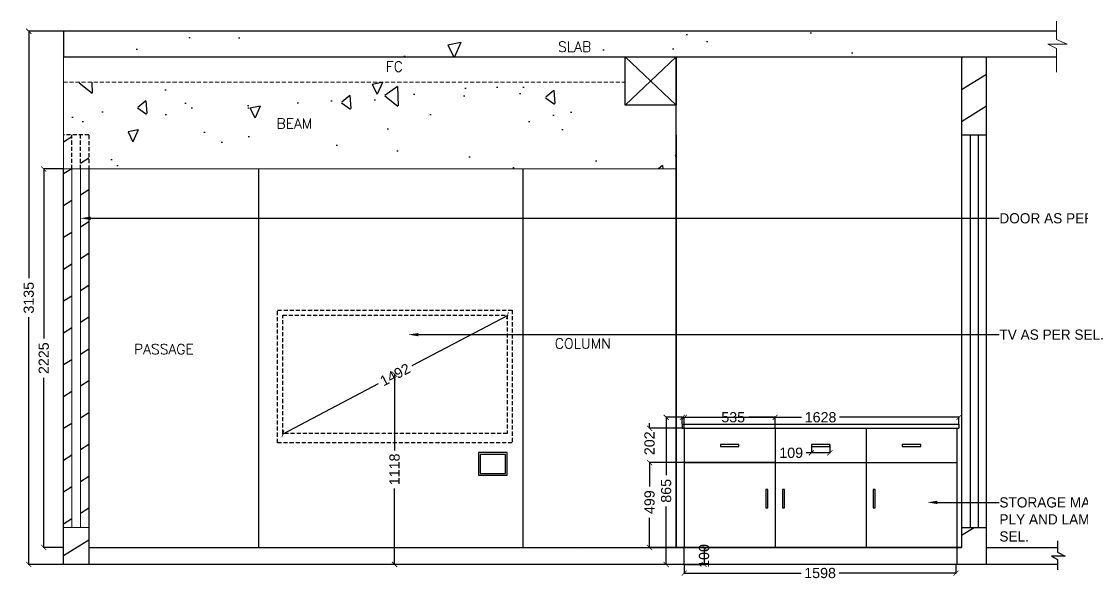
# Model space of a CAD drawing. Header units: millimetres. Extents: x 1464389 to 1998638, y -29162 to 256806.
# Drawn here: x 1545398 to 1551638, y 44094 to 47378 of the extents above; entities that cross this region are included whole.
import ezdxf
from ezdxf import colors
from ezdxf.entities.mleader import LeaderData, LeaderLine
from ezdxf.math import Vec2, Vec3

# ---------------------------------------------------------------- set-up
doc = ezdxf.new("R2010")
doc.units = ezdxf.units.MM
doc.header["$LTSCALE"] = 15
doc.header["$PDMODE"] = 35
doc.linetypes.add('HIDDEN', pattern=[9.525, 6.35, -3.175])
doc.layers.get('0').update_dxf_attribs({"lineweight": 5})
for name, color, linetype in [('A-TEXT', 4, 'Continuous'), ('Layer 1', 7, 'Continuous'), ('NEW WALL', 5, 'Continuous'), ('S-strc2-2', 2, 'Continuous')]:
    doc.layers.add(name, color=color, linetype=linetype)
for name, color, linetype, lineweight in [('dimension', 1, 'Continuous', 25), ('extend', 241, 'Continuous', 5), ('false ceiling', 124, 'Continuous', 9), ('Hatch', 252, 'Continuous', 15), ('Layer1', 7, 'Continuous', 5), ('LS_DR_Door', 34, 'Continuous', 5), ('LS_DR_TEXT', 7, 'Continuous', 13)]:
    doc.layers.add(name, color=color, linetype=linetype, lineweight=lineweight)
doc.layers.add('Furnitures', color=7, linetype='Continuous', lineweight=25, true_color=0x753b00)
doc.layers.add('TEXTS', color=7, linetype='Continuous', true_color=0x636466)
doc.styles.add('ARIAL', font='arial.ttf')
doc.styles.add('ROMANS', font='romans.shx')
doc.dimstyles.new('SC-25', dxfattribs={"dimtxt": 60, "dimasz": 30, "dimexe": 0, "dimexo": 0, "dimgap": 25, "dimtad": 0, "dimdec": 0, "dimzin": 0, "dimdsep": 46, "dimtxsty": 'ARIAL', "dimblk": 'ARCHTICK', "dimcen": 0.09, "dimdle": 3, "dimclrd": 251, "dimclre": 251, "dimclrt": 1, "dimadec": 0, "dimazin": 0, "dimtfac": 1, "dimtdec": 0, "dimtofl": 0, "dimtmove": 0, "dimatfit": 2, "dimfxl": 100, "dimtolj": 1, "dimtzin": 0, "dimarcsym": 0})

# ---------------------------------------------------------------- blocks, each defined once
blk = doc.blocks.new('_ArchTick')
at = {"color": 0, "linetype": 'ByBlock', "const_width": 0.15}
blk.add_lwpolyline([(-0.5, -0.5), (0.5, 0.5)], dxfattribs=at)
blk = doc.blocks.new('*D2370')
at = {"layer": 'Defpoints', "color": 0, "ltscale": 0.25, "transparency": 16777216}
for p in [(1549287, 45008), (1550914.6, 45049), (1550914.6, 45008)]:
    blk.add_point(p, dxfattribs=at)
at = {"layer": 'Layer 1', "color": 251, "lineweight": -2, "ltscale": 0.25, "transparency": 16777216}
for p, q in [((1549284, 45049), (1549989, 45049)), ((1549287, 45008), (1549287, 45049)), ((1550917.6, 45049), (1550212.6, 45049)), ((1550914.6, 45008), (1550914.6, 45049))]:
    blk.add_line(p, q, dxfattribs=at)
at = {"layer": 'Layer 1', "color": 251, "lineweight": -2, "ltscale": 0.25, "transparency": 16777216, "xscale": 30, "yscale": 30, "zscale": 30, "rotation": 180}
blk.add_blockref('_ArchTick', (1549287, 45049), dxfattribs=at)
at = {"layer": 'Layer 1', "color": 251, "lineweight": -2, "ltscale": 0.25, "transparency": 16777216, "xscale": 30, "yscale": 30, "zscale": 30}
blk.add_blockref('_ArchTick', (1550914.6, 45049), dxfattribs=at)
at = {"layer": 'Layer 1', "color": 1, "ltscale": 0.25, "transparency": 16777216, "insert": (1550100.8, 45049), "char_height": 60, "attachment_point": 5, "style": 'ARIAL'}
blk.add_mtext('\\A1;1628', dxfattribs=at)
blk = doc.blocks.new('*D1659')
at = {"layer": 'Defpoints', "color": 0, "ltscale": 0.25, "transparency": 16777216}
for p in [(1549833.5, 45049), (1549298.9, 44984.2), (1549833.5, 44984.2)]:
    blk.add_point(p, dxfattribs=at)
at = {"layer": 'Layer 1', "color": 251, "lineweight": -2, "ltscale": 0.25, "transparency": 16777216}
for p, q in [((1549295.9, 45049), (1549495.2, 45049)), ((1549298.9, 44984.2), (1549298.9, 45049)), ((1549836.5, 45049), (1549678.2, 45049)), ((1549833.5, 44984.2), (1549833.5, 45049))]:
    blk.add_line(p, q, dxfattribs=at)
at = {"layer": 'Layer 1', "color": 251, "lineweight": -2, "ltscale": 0.25, "transparency": 16777216, "xscale": 30, "yscale": 30, "zscale": 30, "rotation": 180}
blk.add_blockref('_ArchTick', (1549298.9, 45049), dxfattribs=at)
at = {"layer": 'Layer 1', "color": 251, "lineweight": -2, "ltscale": 0.25, "transparency": 16777216, "xscale": 30, "yscale": 30, "zscale": 30}
blk.add_blockref('_ArchTick', (1549833.5, 45049), dxfattribs=at)
at = {"layer": 'Layer 1', "color": 1, "ltscale": 0.25, "transparency": 16777216, "insert": (1549586.7, 45049), "char_height": 60, "attachment_point": 5, "style": 'ARIAL'}
blk.add_mtext('\\A1;535', dxfattribs=at)
blk = doc.blocks.new('*D2371')
at = {"layer": 'Defpoints', "color": 0, "ltscale": 0.25, "transparency": 16777216}
for p in [(1549833.5, 44782.3), (1549094.7, 44283.3), (1549833.5, 44283.3)]:
    blk.add_point(p, dxfattribs=at)
at = {"layer": 'Layer 1', "color": 251, "lineweight": -2, "ltscale": 0.25, "transparency": 16777216}
for p, q in [((1549094.7, 44785.3), (1549094.7, 44642.5)), ((1549833.5, 44782.3), (1549094.7, 44782.3)), ((1549094.7, 44280.3), (1549094.7, 44457.4)), ((1549833.5, 44283.3), (1549094.7, 44283.3))]:
    blk.add_line(p, q, dxfattribs=at)
at = {"layer": 'Layer 1', "color": 251, "lineweight": -2, "ltscale": 0.25, "transparency": 16777216, "xscale": 30, "yscale": 30, "zscale": 30}
for p, rotation in [((1549094.7, 44782.3), 90), ((1549094.7, 44283.3), 270)]:
    blk.add_blockref('_ArchTick', p, dxfattribs=dict(at, rotation=rotation))
at = {"layer": 'Layer 1', "color": 1, "ltscale": 0.25, "transparency": 16777216, "insert": (1549094.7, 44549.9), "char_height": 60, "attachment_point": 5, "rotation": 90, "style": 'ARIAL'}
blk.add_mtext('\\A1;499', dxfattribs=at)
blk = doc.blocks.new('*D1660')
at = {"layer": 'Defpoints', "color": 0, "ltscale": 0.25, "transparency": 16777216}
for p in [(1549298.9, 44984.2), (1549094.7, 44782.3), (1549298.9, 44782.3)]:
    blk.add_point(p, dxfattribs=at)
at = {"layer": 'Layer 1', "color": 251, "lineweight": -2, "ltscale": 0.25, "transparency": 16777216}
for p, q in [((1549094.7, 44984.2), (1549094.7, 45014.2)), ((1549298.9, 44984.2), (1549094.7, 44984.2)), ((1549298.9, 44782.3), (1549094.7, 44782.3)), ((1549094.7, 44782.3), (1549094.7, 44752.3))]:
    blk.add_line(p, q, dxfattribs=at)
at = {"layer": 'Layer 1', "color": 251, "lineweight": -2, "ltscale": 0.25, "transparency": 16777216, "xscale": 30, "yscale": 30, "zscale": 30}
for p, rotation in [((1549094.7, 44984.2), 270), ((1549094.7, 44782.3), 90)]:
    blk.add_blockref('_ArchTick', p, dxfattribs=dict(at, rotation=rotation))
at = {"layer": 'Layer 1', "color": 1, "ltscale": 0.25, "transparency": 16777216, "insert": (1549094.7, 44896.3), "char_height": 60, "attachment_point": 5, "rotation": 90, "style": 'ARIAL'}
blk.add_mtext('\\A1;202', dxfattribs=at)
blk = doc.blocks.new('*D2372')
at = {"layer": 'Defpoints', "color": 0, "ltscale": 0.25, "transparency": 16777216}
for p in [(1549287, 45049), (1549192.3, 44183.9), (1549298.9, 44183.9)]:
    blk.add_point(p, dxfattribs=at)
at = {"layer": 'Layer 1', "color": 251, "lineweight": -2, "ltscale": 0.25, "transparency": 16777216}
for p, q in [((1549192.3, 45052), (1549192.3, 44708)), ((1549287, 45049), (1549192.3, 45049)), ((1549192.3, 44180.9), (1549192.3, 44524.9)), ((1549298.9, 44183.9), (1549192.3, 44183.9))]:
    blk.add_line(p, q, dxfattribs=at)
at = {"layer": 'Layer 1', "color": 251, "lineweight": -2, "ltscale": 0.25, "transparency": 16777216, "xscale": 30, "yscale": 30, "zscale": 30}
for p, rotation in [((1549192.3, 45049), 90), ((1549192.3, 44183.9), 270)]:
    blk.add_blockref('_ArchTick', p, dxfattribs=dict(at, rotation=rotation))
at = {"layer": 'Layer 1', "color": 1, "ltscale": 0.25, "transparency": 16777216, "insert": (1549192.3, 44616.5), "char_height": 60, "attachment_point": 5, "rotation": 90, "style": 'ARIAL'}
blk.add_mtext('\\A1;865', dxfattribs=at)
blk = doc.blocks.new('*D2373')
at = {"layer": 'Defpoints', "color": 0, "ltscale": 0.25, "transparency": 16777216}
for p in [(1549298.9, 44183.9), (1550897.1, 44183.9), (1550897.1, 44133)]:
    blk.add_point(p, dxfattribs=at)
at = {"layer": 'Layer 1', "color": 251, "lineweight": -2, "ltscale": 0.25, "transparency": 16777216}
for p, q in [((1549298.9, 44183.9), (1549298.9, 44133)), ((1550897.1, 44183.9), (1550897.1, 44133)), ((1549295.9, 44133), (1549986.2, 44133)), ((1550900.1, 44133), (1550209.8, 44133))]:
    blk.add_line(p, q, dxfattribs=at)
at = {"layer": 'Layer 1', "color": 251, "lineweight": -2, "ltscale": 0.25, "transparency": 16777216, "xscale": 30, "yscale": 30, "zscale": 30, "rotation": 180}
blk.add_blockref('_ArchTick', (1549298.9, 44133), dxfattribs=at)
at = {"layer": 'Layer 1', "color": 251, "lineweight": -2, "ltscale": 0.25, "transparency": 16777216, "xscale": 30, "yscale": 30, "zscale": 30}
blk.add_blockref('_ArchTick', (1550897.1, 44133), dxfattribs=at)
at = {"layer": 'Layer 1', "color": 1, "ltscale": 0.25, "transparency": 16777216, "insert": (1550098, 44133), "char_height": 60, "attachment_point": 5, "style": 'ARIAL'}
blk.add_mtext('\\A1;1598', dxfattribs=at)
blk = doc.blocks.new('*D2374')
at = {"layer": 'Defpoints', "color": 0, "ltscale": 0.25, "transparency": 16777216}
for p in [(1549298.9, 44283.3), (1549298.9, 44183.9), (1549415.5, 44183.9)]:
    blk.add_point(p, dxfattribs=at)
at = {"layer": 'Layer 1', "color": 251, "lineweight": -2, "ltscale": 0.25, "transparency": 16777216}
for p, q in [((1549298.9, 44283.3), (1549415.5, 44283.3)), ((1549415.5, 44286.3), (1549415.5, 44180.9)), ((1549298.9, 44183.9), (1549415.5, 44183.9))]:
    blk.add_line(p, q, dxfattribs=at)
at = {"layer": 'Layer 1', "color": 251, "lineweight": -2, "ltscale": 0.25, "transparency": 16777216, "xscale": 30, "yscale": 30, "zscale": 30}
for p, rotation in [((1549415.5, 44283.3), 90), ((1549415.5, 44183.9), 270)]:
    blk.add_blockref('_ArchTick', p, dxfattribs=dict(at, rotation=rotation))
at = {"layer": 'Layer 1', "color": 1, "ltscale": 0.25, "transparency": 16777216, "insert": (1549415.5, 44233.6), "char_height": 60, "attachment_point": 5, "rotation": 90, "style": 'ARIAL'}
blk.add_mtext('\\A1;100', dxfattribs=at)
blk = doc.blocks.new('*D2377')
at = {"layer": 'Defpoints', "color": 0, "ltscale": 0.25, "transparency": 16777216}
for p in [(1550046.4, 44889.2), (1550155.3, 44889.2), (1550046.4, 44840.1)]:
    blk.add_point(p, dxfattribs=at)
at = {"layer": 'Layer 1', "color": 251, "lineweight": -2, "ltscale": 0.25, "transparency": 16777216}
for p, q in [((1550046.4, 44889.2), (1550046.4, 44840.1)), ((1550155.3, 44889.2), (1550155.3, 44840.1)), ((1550046.4, 44840.1), (1550016.4, 44840.1)), ((1550158.3, 44840.1), (1550046.4, 44840.1))]:
    blk.add_line(p, q, dxfattribs=at)
at = {"layer": 'Layer 1', "color": 251, "lineweight": -2, "ltscale": 0.25, "transparency": 16777216, "xscale": 30, "yscale": 30, "zscale": 30, "rotation": 180}
blk.add_blockref('_ArchTick', (1550046.4, 44840.1), dxfattribs=at)
at = {"layer": 'Layer 1', "color": 251, "lineweight": -2, "ltscale": 0.25, "transparency": 16777216, "xscale": 30, "yscale": 30, "zscale": 30}
blk.add_blockref('_ArchTick', (1550155.3, 44840.1), dxfattribs=at)
at = {"layer": 'Layer 1', "color": 1, "ltscale": 0.25, "transparency": 16777216, "insert": (1549927.9, 44840.1), "char_height": 60, "attachment_point": 5, "style": 'ARIAL'}
blk.add_mtext('\\A1;109', dxfattribs=at)
blk = doc.blocks.new('*D2386')
at = {"layer": 'Defpoints', "color": 0, "ltscale": 0.25, "transparency": 16777216}
for p in [(1545646, 46509.3), (1545530.6, 44283.9), (1545646, 44283.9)]:
    blk.add_point(p, dxfattribs=at)
at = {"layer": 'S-strc2-2', "color": 251, "lineweight": -2, "ltscale": 0.25, "transparency": 16777216}
for p, q in [((1545530.6, 46512.3), (1545530.6, 45511.9)), ((1545646, 46509.3), (1545530.6, 46509.3)), ((1545530.6, 44280.9), (1545530.6, 45281.3)), ((1545646, 44283.9), (1545530.6, 44283.9))]:
    blk.add_line(p, q, dxfattribs=at)
at = {"layer": 'S-strc2-2', "color": 251, "lineweight": -2, "ltscale": 0.25, "transparency": 16777216, "xscale": 30, "yscale": 30, "zscale": 30}
for p, rotation in [((1545530.6, 46509.3), 90), ((1545530.6, 44283.9), 270)]:
    blk.add_blockref('_ArchTick', p, dxfattribs=dict(at, rotation=rotation))
at = {"layer": 'S-strc2-2', "color": 1, "ltscale": 0.25, "transparency": 16777216, "insert": (1545530.6, 45396.6), "char_height": 60, "attachment_point": 5, "rotation": 90, "style": 'ARIAL'}
blk.add_mtext('\\A1;2225', dxfattribs=at)
blk = doc.blocks.new('*D2387')
at = {"layer": 'Defpoints', "color": 0, "ltscale": 0.25, "transparency": 16777216}
for p in [(1548256.8, 45649.2), (1546936.4, 44954.3), (1546937.6, 44952.1)]:
    blk.add_point(p, dxfattribs=at)
at = {"layer": 'dimension', "color": 251, "lineweight": -2, "ltscale": 0.25, "transparency": 16777216}
for p, q in [((1548260.6, 45648.4), (1547696.4, 45351.4)), ((1548256.8, 45649.2), (1548258, 45647)), ((1546934.9, 44950.7), (1547499.1, 45247.6)), ((1546936.4, 44954.3), (1546937.6, 44952.1))]:
    blk.add_line(p, q, dxfattribs=at)
at = {"layer": 'dimension', "color": 251, "lineweight": -2, "ltscale": 0.25, "transparency": 16777216, "xscale": 30, "yscale": 30, "zscale": 30}
for p, rotation in [((1548258, 45647), 27.75827260014086), ((1546937.6, 44952.1), 207.7582726001409)]:
    blk.add_blockref('_ArchTick', p, dxfattribs=dict(at, rotation=rotation))
at = {"layer": 'dimension', "color": 1, "ltscale": 0.25, "transparency": 16777216, "insert": (1547597.8, 45299.5), "char_height": 60, "attachment_point": 5, "rotation": 27.75827, "style": 'ARIAL'}
blk.add_mtext('\\A1;1492', dxfattribs=at)
blk = doc.blocks.new('*D1664')
at = {"layer": 'Defpoints', "color": 0, "ltscale": 0.25, "transparency": 16777216}
for p in [(1547596.6, 45301.7), (1547594.4, 44183.9), (1547596.6, 44183.9)]:
    blk.add_point(p, dxfattribs=at)
at = {"layer": 'dimension', "color": 251, "lineweight": -2, "ltscale": 0.25, "transparency": 16777216}
for p, q in [((1547594.4, 45304.7), (1547594.4, 44854.6)), ((1547596.6, 45301.7), (1547594.4, 45301.7)), ((1547594.4, 44180.9), (1547594.4, 44631)), ((1547596.6, 44183.9), (1547594.4, 44183.9))]:
    blk.add_line(p, q, dxfattribs=at)
at = {"layer": 'dimension', "color": 251, "lineweight": -2, "ltscale": 0.25, "transparency": 16777216, "xscale": 30, "yscale": 30, "zscale": 30}
for p, rotation in [((1547594.4, 45301.7), 90), ((1547594.4, 44183.9), 270)]:
    blk.add_blockref('_ArchTick', p, dxfattribs=dict(at, rotation=rotation))
at = {"layer": 'dimension', "color": 1, "ltscale": 0.25, "transparency": 16777216, "insert": (1547594.4, 44742.8), "char_height": 60, "attachment_point": 5, "rotation": 90, "style": 'ARIAL'}
blk.add_mtext('\\A1;1118', dxfattribs=at)
blk = doc.blocks.new('*D1665')
at = {"layer": 'Defpoints', "color": 0, "ltscale": 0.25, "transparency": 16777216}
for p in [(1545646, 47319.3), (1545442.4, 44184.3), (1545646, 44184.3)]:
    blk.add_point(p, dxfattribs=at)
at = {"layer": 'dimension', "color": 251, "lineweight": -2, "ltscale": 0.25, "transparency": 16777216}
for p, q in [((1545442.4, 47322.3), (1545442.4, 45866.6)), ((1545646, 47319.3), (1545442.4, 47319.3)), ((1545442.4, 44181.3), (1545442.4, 45637)), ((1545646, 44184.3), (1545442.4, 44184.3))]:
    blk.add_line(p, q, dxfattribs=at)
at = {"layer": 'dimension', "color": 251, "lineweight": -2, "ltscale": 0.25, "transparency": 16777216, "xscale": 30, "yscale": 30, "zscale": 30}
for p, rotation in [((1545442.4, 47319.3), 90), ((1545442.4, 44184.3), 270)]:
    blk.add_blockref('_ArchTick', p, dxfattribs=dict(at, rotation=rotation))
at = {"layer": 'dimension', "color": 1, "ltscale": 0.25, "transparency": 16777216, "insert": (1545442.4, 45751.8), "char_height": 60, "attachment_point": 5, "rotation": 90, "style": 'ARIAL'}
blk.add_mtext('\\A1;3135', dxfattribs=at)

msp = doc.modelspace()

# ---------------------------------------------------------------- hatches: boundary and pattern name
at = {"layer": 'Layer 1', "ltscale": 0.25}
h = msp.add_hatch(dxfattribs=at)
h.set_pattern_fill('AR-CONC', color=8, scale=5, angle=225)
h.set_pattern_definition([(275, (360435.3, 323124.7), (-700.47325, -587.7669), [95.25, -1047.75]), (220, (360435.3, 323124.7), (800.0923, -550.88364), [76.2, -838.2029]), (325.451445, (360376.95, 323075.7), (99.619, -1138.6505), [80.95004, -890.4512]), (271.1842, (360614.9, 322945.1), (-1107.0512, -809.7671), [142.875, -1571.625]), (321.63556, (360522.7, 322877.6), (35.4331, -1714.1338), [121.4251, -1335.678]), (216.18415, (360614.9, 322945.1), (35.4331, -1714.1338), [114.2998, -1257.2987]), (246, (360480.2, 322900.2), (-897.5999, -174.47575), [95.25, -1047.75]), (191, (360480.2, 322900.2), (432.6996, -869.706), [76.2, -838.2]), (296.451445, (360405.4, 322885.65), (-464.90026, -1044.1817), [80.95004, -890.4497]), (262.5, (360435.32, 323124.7), (288.027345, -309.86707), [0, -828.04, 0, -850.9, 0, -841.375]), (232.5, (360435.32, 323124.7), (117.94864, -590.435), [0, -485.14, 0, -808.99, 0, -320.675]), (192.5, (360635.58, 323324.95), (-499.639315, -459.13098), [0, -317.5, 0, -990.6, 0, -1314.45]), (182.5, (360725.4, 323414.75), (-433.81952, -613.61196), [0, -412.75, 0, -657.86, 0, -933.45])])
h.paths.add_polyline_path([(1551487.8, 47169.3), (1551487.8, 47218), (1551437.1, 47244.3), (1551552.5, 47244.3), (1551487.8, 47270.4), (1551487.8, 47319.3), (1545646, 47319.3), (1545646, 47169.3)])
h.paths.add_polyline_path([(1548541.3, 47183.2), (1548771.3, 47183.2), (1548771.3, 47273.2), (1548541.3, 47273.2)], flags=24)
h = msp.add_hatch(dxfattribs=at)
h.set_pattern_fill('ANSI31', color=8, scale=50, angle=167)
h.set_pattern_definition([(212, (644377.77, 224597.42), (84.124683, -134.627635), [])])
h.paths.add_polyline_path([(1541548.3, 47169.3), (1541398.3, 47169.3), (1541398.3, 44182.3), (1541548.3, 44182.3)])
h.paths.add_polyline_path([(1544532.3, 47169.3), (1544382.3, 47169.3), (1544382.3, 46709.3), (1544382.3, 44182.3), (1544532.3, 44182.3)])
h.paths.add_polyline_path([(1545796, 44401.9), (1545646, 44401.9), (1545646, 44183.9), (1545796, 44183.9)])
h.paths.add_polyline_path([(1545696, 46509.3), (1545646, 46509.3), (1545646, 44401.9), (1545696, 44401.9)])
h.paths.add_polyline_path([(1545796, 46509.3), (1545746, 46509.3), (1545746, 44401.9), (1545796, 44401.9)])
h.paths.add_polyline_path([(1545696, 46709.3), (1545646, 46709.3), (1545646, 46509.3), (1545696, 46509.3)])
h.paths.add_polyline_path([(1545796, 46709.3), (1545746, 46709.3), (1545746, 46509.3), (1545796, 46509.3)])
h.paths.add_polyline_path([(1551077.4, 47169.3), (1550930.7, 47169.3), (1550930.7, 46709.3), (1551077.4, 46709.3)])
h.paths.add_polyline_path([(1551077.4, 44401.9), (1550930.7, 44401.9), (1550930.7, 44283.9), (1551077.4, 44283.9)])
h = msp.add_hatch(dxfattribs=at)
h.set_pattern_fill('AR-CONC', color=8, scale=4, angle=225)
h.set_pattern_definition([(275, (360435.3, 323124.7), (-560.3786, -470.21352), [76.2, -838.2]), (220, (360435.3, 323124.7), (640.0738, -440.7069), [60.96, -670.56234]), (325.451445, (360388.6, 323085.5), (79.6952, -910.9204), [64.76004, -712.361]), (271.1842, (360579, 322981), (-885.641, -647.81365), [114.3, -1257.3]), (321.63556, (360505.2, 322927), (28.3465, -1371.3071), [97.1401, -1068.5424]), (216.18415, (360579, 322981), (28.3465, -1371.3071), [91.4399, -1005.8389]), (246, (360471.24, 322945.1), (-718.07992, -139.5806), [76.2, -838.2]), (191, (360471.24, 322945.1), (346.1597, -695.76477), [60.96, -670.56]), (296.451445, (360411.4, 322933.46), (-371.9202, -835.34537), [64.76004, -712.35975]), (262.5, (360435.32, 323124.7), (230.421876, -247.893655), [0, -662.432, 0, -680.72, 0, -673.1]), (232.5, (360435.32, 323124.7), (94.35891, -472.348), [0, -388.112, 0, -647.192, 0, -256.54]), (192.5, (360595.53, 323284.9), (-399.71145, -367.30478), [0, -254, 0, -792.48, 0, -1051.56]), (182.5, (360667.37, 323356.74), (-347.05562, -490.88957), [0, -330.2, 0, -526.288, 0, -746.76])])
h.paths.add_polyline_path([(1549251.4, 46884.3), (1548951.4, 46884.3), (1548951.4, 47019.3), (1545646, 47019.3), (1545646, 46709.3), (1545796, 46709.3), (1545796, 46509.3), (1549251.4, 46509.3)])
h.paths.add_polyline_path([(1547528.2, 47066.2), (1547649.6, 47066.2), (1547649.6, 47156.2), (1547528.2, 47156.2)], flags=9)
h.paths.add_polyline_path([(1546884.9, 46731.7), (1547126.3, 46731.7), (1547126.3, 46821.7), (1546884.9, 46821.7)], flags=24)

# ---------------------------------------------------------------- linework, layer by layer
at = {"layer": 'A-TEXT', "ltscale": 0.25}
for p, q in [((1550930.7, 46709.3), (1551077.4, 46709.3)), ((1550980.4, 46709.3), (1550980.4, 44401.9)), ((1551027.4, 46709.3), (1551027.4, 44401.9)), ((1550930.7, 44401.9), (1551077.4, 44401.9))]:
    msp.add_line(p, q, dxfattribs=at)
at = {"layer": 'extend', "ltscale": 0.25}
for p, q in [((1549251.4, 46636.2), (1549251.4, 44283.9)), ((1545796, 46509.3), (1545796, 44283.9))]:
    msp.add_line(p, q, dxfattribs=at)
at = {"layer": 'false ceiling', "linetype": 'HIDDEN', "ltscale": 0.25}
msp.add_line((1545646, 47019.3), (1548951.4, 47019.3), dxfattribs=at)
at = {"layer": 'Furnitures', "color": 7, "linetype": 'ByBlock'}
for p, q in [((1549287, 45008), (1550914.6, 45008)), ((1549287, 45008), (1549287, 44984.2)), ((1550914.6, 45008), (1550914.6, 44984.2)), ((1549287, 44984.2), (1550380, 44984.2)), ((1549298.9, 44984.2), (1549298.9, 44283.3)), ((1549833.5, 44984.2), (1549833.5, 44283.3)), ((1550368.1, 44984.2), (1550368.1, 44283.3)), ((1550380, 44984.2), (1550914.6, 44984.2)), ((1550902.7, 44984.2), (1550902.7, 44283.3)), ((1549511.8, 44889.2), (1549511.8, 44877.3)), ((1549620.6, 44889.2), (1549511.8, 44889.2)), ((1549511.8, 44877.3), (1549620.6, 44877.3)), ((1549620.6, 44877.3), (1549620.6, 44889.2)), ((1550046.4, 44889.2), (1550046.4, 44877.3)), ((1550155.3, 44889.2), (1550046.4, 44889.2)), ((1550046.4, 44877.3), (1550155.3, 44877.3)), ((1550155.3, 44877.3), (1550155.3, 44889.2)), ((1550581, 44889.2), (1550581, 44877.3)), ((1550689.9, 44889.2), (1550581, 44889.2)), ((1550581, 44877.3), (1550689.9, 44877.3)), ((1550689.9, 44877.3), (1550689.9, 44889.2)), ((1549298.9, 44782.3), (1549833.5, 44782.3)), ((1549833.5, 44782.3), (1550368.1, 44782.3)), ((1550368.1, 44782.3), (1550902.7, 44782.3)), ((1549790.3, 44625.3), (1549778.4, 44625.3)), ((1549778.4, 44625.3), (1549778.4, 44516.5)), ((1549790.3, 44516.5), (1549790.3, 44625.3)), ((1549887.9, 44625.3), (1549876.1, 44625.3)), ((1549876.1, 44625.3), (1549876.1, 44516.5)), ((1549887.9, 44516.5), (1549887.9, 44625.3)), ((1550422.6, 44625.3), (1550410.7, 44625.3)), ((1550410.7, 44625.3), (1550410.7, 44516.5)), ((1550422.6, 44516.5), (1550422.6, 44625.3)), ((1549778.4, 44516.5), (1549790.3, 44516.5)), ((1549876.1, 44516.5), (1549887.9, 44516.5)), ((1550410.7, 44516.5), (1550422.6, 44516.5)), ((1549298.9, 44283.3), (1550902.7, 44283.3))]:
    msp.add_line(p, q, dxfattribs=at)
at = {"layer": 'Furnitures', "ltscale": 0.25}
msp.add_lwpolyline([(1549298.9, 44283.3), (1550902.7, 44283.3), (1550902.7, 44183.9), (1549298.9, 44183.9)], close=True, dxfattribs=at)
at = {"layer": 'Hatch', "ltscale": 0.25}
for p, q in [((1548951.4, 47169.3), (1549251.4, 46884.3)), ((1549251.4, 47169.3), (1548951.4, 46884.3))]:
    msp.add_line(p, q, dxfattribs=at)
at = {"layer": 'Layer 1', "ltscale": 0.25}
for p, q in [((1549251.4, 46709.3), (1549251.4, 46884.3)), ((1551494.8, 44322.2), (1551494.8, 44256.2)), ((1551494.8, 44256.2), (1551540.4, 44233)), ((1551540.4, 44233), (1551458.4, 44233)), ((1551458.4, 44233), (1551494.8, 44212.2)), ((1551494.8, 44212.2), (1551494.8, 44151.2))]:
    msp.add_line(p, q, dxfattribs=at)
at = {"layer": 'Layer 1', "linetype": 'HIDDEN', "ltscale": 0.25}
for q in [(1545646, 46709.3), (1545796, 46509.3)]:
    msp.add_line((1545796, 46709.3), q, dxfattribs=at)
at = {"layer": 'Layer 1', "color": 32, "linetype": 'HIDDEN', "ltscale": 0.25}
for p, q in [((1545696, 46509.3), (1545696, 46709.3)), ((1545746, 46509.3), (1545746, 46709.3))]:
    msp.add_line(p, q, dxfattribs=at)
at = {"layer": 'Layer 1', "color": 8, "linetype": 'Continuous', "ltscale": 0.25}
for p, q in [((1545647.7, 44264.5), (1545647.7, 44264.5)), ((1546283.2, 44282.3), (1546283.2, 44282.3)), ((1546461.7, 44283.5), (1546461.7, 44283.5)), ((1548685.2, 44283.9), (1548688.5, 44281.6)), ((1548694.8, 44282.6), (1548694.8, 44282.6)), ((1551470.8, 44263), (1551470.8, 44263)), ((1546158.8, 44186.5), (1546158.8, 44186.5)), ((1546729, 44185.5), (1546729, 44185.5)), ((1546783.4, 44185.2), (1546783.4, 44185.2)), ((1547290.2, 44183.2), (1547290.2, 44183.2)), ((1548263.9, 44186.2), (1548263.9, 44186.2)), ((1548548.6, 44185.8), (1548546.8, 44184.3)), ((1548548.6, 44185.8), (1548548.8, 44184.3)), ((1548999.4, 44181.9), (1548999.4, 44181.9)), ((1549591.8, 44181.8), (1549591.8, 44181.8)), ((1550228.3, 44180.8), (1550228.3, 44180.8)), ((1551091.9, 44187), (1551091.9, 44187))]:
    msp.add_line(p, q, dxfattribs=at)
at = {"layer": 'Layer 1', "color": 18, "ltscale": 0.25, "true_color": 0x000000}
msp.add_lwpolyline([(1551487.8, 47319.3), (1545646, 47319.3), (1545646, 47169.3), (1551487.8, 47169.3)], dxfattribs=at)
at = {"layer": 'Layer 1', "ltscale": 0.25}
for points in [[(1548951.4, 47169.3), (1549251.4, 47169.3), (1549251.4, 46884.3), (1548951.4, 46884.3)], [(1548256.8, 44841.2), (1548087.8, 44841.2), (1548087.8, 44708.1), (1548256.8, 44708.1)], [(1548246.8, 44831.2), (1548097.8, 44831.2), (1548097.8, 44718.1), (1548246.8, 44718.1)]]:
    msp.add_lwpolyline(points, close=True, dxfattribs=at)
at = {"layer": 'Layer 1', "linetype": 'HIDDEN', "ltscale": 0.25}
for points in [[(1546906.4, 45679.2), (1548286.8, 45679.2), (1548286.8, 44899.3), (1546906.4, 44899.3)], [(1546936.4, 45649.2), (1548256.8, 45649.2), (1548256.8, 44954.3), (1546936.4, 44954.3)]]:
    msp.add_lwpolyline(points, close=True, dxfattribs=at)
at = {"layer": 'Layer 1', "ltscale": 0.25}
for points in [[(1551494.8, 44184.3), (1545646, 44184.3), (1545646, 44283.9)], [(1545796, 44283.9), (1550930.7, 44283.9)], [(1551077.4, 44283.9), (1551494.8, 44283.9)]]:
    msp.add_lwpolyline(points, dxfattribs=at)
at = {"layer": 'Layer1', "ltscale": 0.25}
for p, q in [((1551487.8, 47378.3), (1551487.8, 47270.4)), ((1551552.5, 47244.3), (1551437.1, 47244.3)), ((1551437.1, 47244.3), (1551487.8, 47218)), ((1551487.8, 47270.4), (1551552.5, 47244.3)), ((1551487.8, 47218), (1551487.8, 47079.1))]:
    msp.add_line(p, q, dxfattribs=at)
for points in [[(1545646, 46509.3), (1545646, 47169.3)], [(1549251.4, 46509.3), (1545646, 46509.3)]]:
    msp.add_lwpolyline(points, dxfattribs=at)
at = {"layer": 'LS_DR_Door', "ltscale": 0.25}
for p, q in [((1545696, 44401.9), (1545696, 46509.3)), ((1545746, 46509.3), (1545746, 44401.9)), ((1545646, 44401.9), (1545796, 44401.9)), ((1545746, 44401.9), (1545696, 44401.9))]:
    msp.add_line(p, q, dxfattribs=at)
at = {"layer": 'NEW WALL', "ltscale": 0.25}
for p, q in [((1545646, 44184.3), (1545646, 46509.3)), ((1545796, 46509.3), (1545796, 44184.3)), ((1545796, 44183.9), (1545646, 44183.9))]:
    msp.add_line(p, q, dxfattribs=at)
msp.add_lwpolyline([(1549251.4, 47169.3), (1550930.7, 47169.3), (1550930.7, 44283.9), (1549251.4, 44283.9)], close=True, dxfattribs=at)
for points in [[(1551077.7, 44184.3), (1551077.7, 44184.3), (1551077.7, 44184.3), (1551077.7, 47169.3), (1551077.7, 47169.3)], [(1549251.4, 46709.3), (1549251.4, 44283.9)], [(1546796, 44283.9), (1546796, 46509.3)], [(1548351.4, 44283.9), (1548351.4, 46509.3)]]:
    msp.add_lwpolyline(points, dxfattribs=at)

# ---------------------------------------------------------------- texts
at = {"layer": 'LS_DR_TEXT', "ltscale": 0.25, "char_height": 60, "attachment_point": 1, "style": 'ROMANS'}
for s, insert in [('SLAB', (1548556.3, 47258.2)), ('FC', (1547543.2, 47141.2)), ('BEAM', (1546899.9, 46806.7)), ('\\pxqc;COLUMN', (1548466.8, 45513.4)), ('PASSAGE', (1546061, 45479.8))]:
    msp.add_mtext_dynamic_manual_height_columns(s, width=469.919, gutter_width=375, heights=[0], dxfattribs=dict(at, insert=insert))

# ---------------------------------------------------------------- dimensions: what is measured, and where the dimension line sits
at = {"layer": 'dimension', "ltscale": 0.25}
dim = msp.add_linear_dim(base=(1545442.4, 44184.3), p1=(1545646, 47319.3), p2=(1545646, 44184.3), angle=90, dimstyle='SC-25', dxfattribs=at)
dim.commit()
dim.dimension.update_dxf_attribs({"geometry": '*D1665', "text_midpoint": (1545442.4, 45751.8), "dimtype": 160})
dim = msp.add_aligned_dim(p1=(1548256.8, 45649.2), p2=(1546936.4, 44954.3), distance=2.5, dimstyle='SC-25', dxfattribs=at)
dim.commit()
dim.dimension.update_dxf_attribs({"geometry": '*D2387', "text_midpoint": (1547597.8, 45299.5)})
dim = msp.add_linear_dim(base=(1547594.4, 44183.9), p1=(1547596.6, 45301.7), p2=(1547596.6, 44183.9), angle=90, dimstyle='SC-25', dxfattribs=at)
dim.commit()
dim.dimension.update_dxf_attribs({"geometry": '*D1664', "text_midpoint": (1547594.4, 44742.8)})
at = {"layer": 'Layer 1', "ltscale": 0.25}
dim = msp.add_linear_dim(base=(1549192.3, 44183.9), p1=(1549287, 45049), p2=(1549298.9, 44183.9), angle=90, dimstyle='SC-25', dxfattribs=at)
dim.commit()
dim.dimension.update_dxf_attribs({"geometry": '*D2372', "text_midpoint": (1549192.3, 44616.5)})
for base, p1, p2, picture, middle in [((1550914.6, 45049), (1549287, 45008), (1550914.6, 45008), '*D2370', (1550100.8, 45049)), ((1550046.4, 44840.1), (1550155.3, 44889.2), (1550046.4, 44889.2), '*D2377', (1549927.9, 44840.1)), ((1550897.1, 44133), (1549298.9, 44183.9), (1550897.1, 44183.9), '*D2373', (1550098, 44133))]:
    dim = msp.add_linear_dim(base=base, p1=p1, p2=p2, dimstyle='SC-25', dxfattribs=at)
    dim.commit()
    dim.dimension.update_dxf_attribs({"geometry": picture, "text_midpoint": middle})
dim = msp.add_linear_dim(base=(1549833.5, 45049), p1=(1549298.9, 44984.2), p2=(1549833.5, 44984.2), dimstyle='SC-25', dxfattribs=at)
dim.commit()
dim.dimension.update_dxf_attribs({"geometry": '*D1659', "text_midpoint": (1549586.7, 45049), "dimtype": 160})
for base, p1, p2, picture, middle in [((1549094.7, 44782.3), (1549298.9, 44984.2), (1549298.9, 44782.3), '*D1660', (1549094.7, 44896.3)), ((1549094.7, 44283.3), (1549833.5, 44782.3), (1549833.5, 44283.3), '*D2371', (1549094.7, 44549.9))]:
    dim = msp.add_linear_dim(base=base, p1=p1, p2=p2, angle=90, dimstyle='SC-25', dxfattribs=at)
    dim.commit()
    dim.dimension.update_dxf_attribs({"geometry": picture, "text_midpoint": middle, "dimtype": 160})
dim = msp.add_linear_dim(base=(1549415.5, 44183.9), p1=(1549298.9, 44283.3), p2=(1549298.9, 44183.9), angle=90, text='100', dimstyle='SC-25', dxfattribs=at)
dim.commit()
dim.dimension.update_dxf_attribs({"geometry": '*D2374', "text_midpoint": (1549415.5, 44233.6), "dimtype": 160})
at = {"layer": 'S-strc2-2', "color": 4, "ltscale": 0.25}
dim = msp.add_linear_dim(base=(1545530.6, 44283.9), p1=(1545646, 46509.3), p2=(1545646, 44283.9), angle=90, dimstyle='SC-25', dxfattribs=at)
dim.commit()
dim.dimension.update_dxf_attribs({"geometry": '*D2386', "text_midpoint": (1545530.6, 45396.6), "dimtype": 160})

# ---------------------------------------------------------------- leaders
at = {"layer": 'TEXTS', "color": 251, "true_color": 0x636466}
ml = msp.add_multileader_mtext('Standard', dxfattribs=at)
ml.set_content('DOOR AS PER SEL.', color=(99, 100, 102))
ml.set_leader_properties()
ml.build(insert=Vec2(0, 0))
ml.multileader.update_dxf_attribs({"has_dogleg": 0, "text_right_attachment_type": 6, "dogleg_length": 0.36, "arrow_head_size": 60})
ctx = ml.context
ctx.base_point, ctx.char_height, ctx.arrow_head_size, ctx.plane_origin = Vec3(1551150.8, 46219.5), 60, 60, Vec3(1549349.3, 46214)
ctx.right_attachment = 6
notes = []
notes.append((ctx, [(0, (1, 1, 0), (1551150.4, 46219.5), (1, 0), 0.36, [(0, [(1545746, 46219.4)], 0, [])])]))
ctx.mtext.insert, ctx.mtext.width, ctx.mtext.flow_direction = Vec3(1551152.8, 46249.5), 993.568, 5
ml = msp.add_multileader_mtext('Standard', dxfattribs=at)
ml.set_content('TV AS PER SEL.', color=(99, 100, 102))
ml.set_leader_properties()
ml.build(insert=Vec2(0, 0))
ml.multileader.update_dxf_attribs({"has_dogleg": 0, "text_right_attachment_type": 6, "dogleg_length": 0.36, "arrow_head_size": 60})
ctx = ml.context
ctx.base_point, ctx.char_height, ctx.arrow_head_size, ctx.plane_origin = Vec3(1551150.8, 45535.3), 60, 60, Vec3(1549349.3, 45529.8)
ctx.right_attachment = 6
notes.append((ctx, [(0, (1, 1, 0), (1551150.4, 45535.3), (1, 0), 0.36, [(0, [(1547675.1, 45535.2)], 0, [])])]))
ctx.mtext.insert, ctx.mtext.width, ctx.mtext.flow_direction = Vec3(1551152.8, 45565.3), 993.568, 5
ml = msp.add_multileader_mtext('Standard', dxfattribs=at)
ml.set_content('STORAGE MADE WITH 20MM PLY AND LAMINATE AS PER SEL.', color=(99, 100, 102))
ml.set_leader_properties()
ml.build(insert=Vec2(0, 0))
ml.multileader.update_dxf_attribs({"has_dogleg": 0, "text_right_attachment_type": 6, "dogleg_length": 0.36, "arrow_head_size": 60})
ctx = ml.context
ctx.base_point, ctx.char_height, ctx.arrow_head_size, ctx.plane_origin = Vec3(1551150.8, 44548.7), 60, 60, Vec3(1549349.3, 44543.2)
ctx.right_attachment = 6
notes.append((ctx, [(0, (1, 1, 0), (1551150.4, 44548.7), (1, 0), 0.36, [(0, [(1550728.6, 44548.6)], 0, [])])]))
ctx.mtext.insert, ctx.mtext.width, ctx.mtext.flow_direction = Vec3(1551152.8, 44578.7), 1178.56, 5
for ctx, leaders in notes:
    for number, flags, end, landing, length, lines in leaders:
        leader = LeaderData()
        leader.index, (leader.has_last_leader_line, leader.has_dogleg_vector, leader.attachment_direction) = number, flags
        leader.last_leader_point, leader.dogleg_vector, leader.dogleg_length = Vec3(end), Vec3(landing), length
        for number, points, colour, breaks in lines:
            line = LeaderLine()
            line.index, line.vertices, line.color, line.breaks = number, Vec3.list(points), colors.encode_raw_color(colour), breaks
            leader.lines.append(line)
        ctx.leaders.append(leader)

doc.saveas('drawing.dxf')
